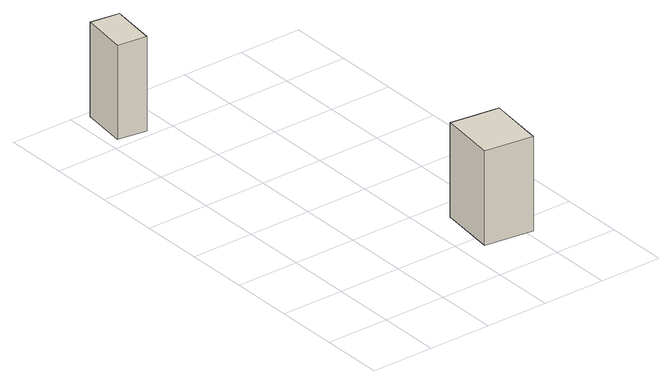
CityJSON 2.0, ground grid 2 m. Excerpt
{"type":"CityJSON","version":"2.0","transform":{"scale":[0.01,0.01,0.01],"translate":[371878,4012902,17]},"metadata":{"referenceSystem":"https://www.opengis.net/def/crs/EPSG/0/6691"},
"CityObjects":{
"building1":{"type":"Building","attributes":{"枝番":1,"利根川水系渡良瀬川洪水浸水想定区域（計画規模）.規模":"L1","利根川水系渡良瀬川洪水浸水想定区域（計画規模）.浸水ランク":"2","利根川水系渡良瀬川洪水浸水想定区域（計画規模）.浸水深":0.96,"利根川水系渡良瀬川洪水浸水想定区域（計画規模）.継続時間":3.6,"利根川水系渡良瀬川洪水浸水想定区域（想定最大規模）.規模":"L2","利根川水系渡良瀬川洪水浸水想定区域（想定最大規模）.浸水ランク":"2","利根川水系渡良瀬川洪水浸水想定区域（想定最大規模）.浸水深":1.74,"利根川水系渡良瀬川洪水浸水想定区域（想定最大規模）.継続時間":18.9,"利根川水系矢場川洪水浸水想定区域（想定最大規模）.規模":"L2","利根川水系矢場川洪水浸水想定区域（想定最大規模）.浸水ランク":"2","利根川水系矢場川洪水浸水想定区域（想定最大規模）.浸水深":0.5,"利根川水系利根川洪水浸水想定区域（計画規模）.規模":"L1","利根川水系利根川洪水浸水想定区域（計画規模）.浸水ランク":"2","利根川水系利根川洪水浸水想定区域（計画規模）.浸水深":2,"利根川水系利根川洪水浸水想定区域（想定最大規模）.規模":"L2","利根川水系利根川洪水浸水想定区域（想定最大規模）.浸水ランク":"3","利根川水系利根川洪水浸水想定区域（想定最大規模）.浸水深":4.23,"BuildingDetails.prefecture":"10","BuildingDetails.city":"10207"},"geometry":[{"type":"Solid","lod":"1","boundaries":[[[[0,1,2,3]],[[2,4,5,3]],[[1,6,4,2]],[[0,7,6,1]],[[3,5,7,0]],[[4,6,7,5]]]]}]},
"building2":{"type":"Building","attributes":{"枝番":1,"利根川水系渡良瀬川洪水浸水想定区域（計画規模）.規模":"L1","利根川水系渡良瀬川洪水浸水想定区域（計画規模）.浸水ランク":"1","利根川水系渡良瀬川洪水浸水想定区域（計画規模）.浸水深":0.46,"利根川水系渡良瀬川洪水浸水想定区域（計画規模）.継続時間":3.6,"利根川水系渡良瀬川洪水浸水想定区域（想定最大規模）.規模":"L2","利根川水系渡良瀬川洪水浸水想定区域（想定最大規模）.浸水ランク":"2","利根川水系渡良瀬川洪水浸水想定区域（想定最大規模）.浸水深":1.24,"利根川水系渡良瀬川洪水浸水想定区域（想定最大規模）.継続時間":18.9,"利根川水系矢場川洪水浸水想定区域（想定最大規模）.規模":"L2","利根川水系利根川洪水浸水想定区域（計画規模）.規模":"L1","利根川水系利根川洪水浸水想定区域（計画規模）.浸水ランク":"2","利根川水系利根川洪水浸水想定区域（計画規模）.浸水深":1.5,"利根川水系利根川洪水浸水想定区域（想定最大規模）.規模":"L2","利根川水系利根川洪水浸水想定区域（想定最大規模）.浸水ランク":"3","利根川水系利根川洪水浸水想定区域（想定最大規模）.浸水深":3.73,"BuildingDetails.prefecture":"10","BuildingDetails.city":"10207"},"geometry":[{"type":"Solid","lod":"1","boundaries":[[[[8,9,10,11]],[[10,12,13,11]],[[9,14,12,10]],[[8,15,14,9]],[[11,13,15,8]],[[12,14,15,13]]]]}]}
},
"vertices":[
[34,1236,28],[54,1383,28],[148,1371,28],[128,1223,28],[148,1371,328],[128,1223,328],[54,1383,328],[34,1236,328],
[426,100,67],[448,282,67],[605,262,67],[581,80,67],[605,262,367],[581,80,367],[448,282,367],[426,100,367]
]}
